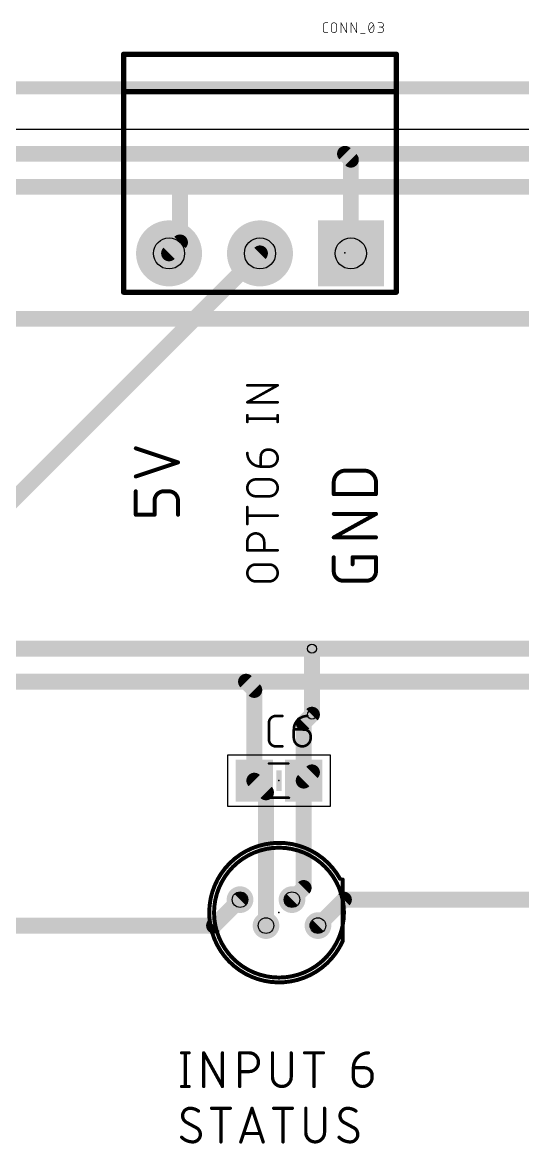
# Model space of a CAD drawing. Extents: x -9 to 239, y 2 to 147.
# Drawn here: x 190.78 to 210.04, y 104.14 to 147.3 of the extents above; entities that cross this region are included whole.
import ezdxf

# ---------------------------------------------------------------- set-up
doc = ezdxf.new("R2010")
doc.units = 0
for name, color, linetype in [('1', 12, 'CONTINUOUS'), ('16', 132, 'CONTINUOUS'), ('17', 110, 'CONTINUOUS'), ('18', 110, 'CONTINUOUS'), ('20', 53, 'CONTINUOUS'), ('21', 40, 'CONTINUOUS'), ('23', 53, 'CONTINUOUS'), ('25', 253, 'CONTINUOUS'), ('27', 253, 'CONTINUOUS'), ('29', 253, 'CONTINUOUS'), ('30', 253, 'CONTINUOUS'), ('31', 253, 'CONTINUOUS'), ('35', 253, 'CONTINUOUS'), ('39', 12, 'CONTINUOUS'), ('44', 253, 'CONTINUOUS'), ('51', 253, 'CONTINUOUS')]:
    doc.layers.add(name, color=color, linetype=linetype)

# ---------------------------------------------------------------- blocks, each defined once
blk = doc.blocks.new('RECT')
blk.add_solid([(-0.5, -0.5), (0.5, -0.5), (-0.5, 0.5), (0.5, 0.5)])
blk = doc.blocks.new('SQUAREP')
blk.add_solid([(-0.5, -0.5), (0.5, -0.5), (-0.5, 0.5), (0.5, 0.5)])
blk = doc.blocks.new('ROUNDP')
at = {"const_width": 0.5}
blk.add_lwpolyline([(0, -0.25, 1), (0, 0.25, 1), (0, -0.25)], format="xyb", dxfattribs=at)
blk = doc.blocks.new('ROUNDV')
at = {"const_width": 0.5}
blk.add_lwpolyline([(0, -0.25, 1), (0, 0.25, 1), (0, -0.25)], format="xyb", dxfattribs=at)

msp = doc.modelspace()

# ---------------------------------------------------------------- linework, layer by layer
at = {"layer": '1', "const_width": 0.6096}
for points in [[(180.34, 140.97), (196.85, 140.97)], [(196.85, 140.97), (212.09, 140.97)], [(196.85, 138.829), (196.85, 140.97)], [(196.428, 138.407), (196.85, 138.829)], [(152.4, 135.89), (214.63, 135.89)], [(185.42, 123.19), (201.93, 123.19)], [(201.93, 123.19), (212.09, 123.19)], [(199.39, 121.92), (182.88, 121.92)], [(210.82, 121.92), (199.39, 121.92)], [(199.39, 121.92), (199.71, 121.6)], [(199.71, 121.6), (199.71, 118.11)], [(201.93, 120.65), (201.61, 120.33)], [(201.61, 120.33), (201.61, 118.11)], [(201.61, 118.11), (201.93, 118.43)], [(200.16, 117.66), (199.71, 118.11)], [(201.61, 118.11), (201.61, 113.98)], [(200.16, 117.66), (200.16, 112.53)], [(201.61, 113.98), (201.16, 113.53)], [(198.16, 112.53), (199.16, 113.53)], [(202.16, 112.53), (203.16, 113.53)], [(203.16, 113.53), (213.13, 113.53)], [(185.65, 112.53), (198.16, 112.53)]]:
    msp.add_lwpolyline(points, dxfattribs=at)
at = {"layer": '1', "const_width": 0.3048}
for points in [[(196.85, 141.1224, 1), (196.85, 140.8176)], [(197.0024, 140.97, 1), (196.6976, 140.97)], [(196.85, 140.8176, 1), (196.85, 141.1224)], [(196.6976, 138.829, 1), (197.0024, 138.829)], [(196.9578, 138.7212, 1), (196.7422, 138.9368)], [(196.3202, 138.5148, 1), (196.5358, 138.2992)], [(201.93, 123.3424, 1), (201.93, 123.0376)], [(201.93, 123.0376, 1), (201.93, 123.3424)], [(199.4978, 122.0278, 1), (199.2822, 121.8122)], [(199.39, 122.0724, 1), (199.39, 121.7676)], [(199.39, 121.7676, 1), (199.39, 122.0724)], [(199.8624, 121.6, 1), (199.5576, 121.6)], [(199.6022, 121.4922, 1), (199.8178, 121.7078)], [(202.0378, 120.5422, 1), (201.8222, 120.7578)], [(201.5022, 120.4378, 1), (201.7178, 120.2222)], [(201.7624, 120.33, 1), (201.4576, 120.33)], [(202.0378, 118.3222, 1), (201.8222, 118.5378)], [(199.8178, 118.2178, 1), (199.6022, 118.0022)], [(199.5576, 118.11, 1), (199.8624, 118.11)], [(201.5022, 118.2178, 1), (201.7178, 118.0022)], [(201.7624, 118.11, 1), (201.4576, 118.11)], [(201.4576, 118.11, 1), (201.7624, 118.11)], [(200.3124, 117.66, 1), (200.0076, 117.66)], [(200.0522, 117.5522, 1), (200.2678, 117.7678)], [(201.4576, 113.98, 1), (201.7624, 113.98)], [(201.7178, 113.8722, 1), (201.5022, 114.0878)], [(199.2678, 113.4222, 1), (199.0522, 113.6378)], [(201.0522, 113.6378, 1), (201.2678, 113.4222)], [(203.16, 113.6824, 1), (203.16, 113.3776)], [(203.2678, 113.4222, 1), (203.0522, 113.6378)], [(198.0522, 112.6378, 1), (198.2678, 112.4222)], [(198.16, 112.3776, 1), (198.16, 112.6824)], [(200.0076, 112.53, 1), (200.3124, 112.53)], [(202.0522, 112.6378, 1), (202.2678, 112.4222)]]:
    msp.add_lwpolyline(points, format="xyb", dxfattribs=at)
at = {"layer": '16'}
for points, const_width in [([(-6.35, 144.78), (236.22, 144.78)], 0.508), ([(186.69, 142.24), (203.2, 142.24)], 0.6096), ([(203.2, 142.24), (218.44, 142.24)], 0.6096), ([(203.2, 142.24), (203.428, 142.012)], 0.6096), ([(203.428, 142.012), (203.428, 138.407)], 0.6096), ([(199.928, 138.407), (189.768, 128.247)], 0.6096), ([(201.93, 123.19), (201.93, 120.65)], 0.6096)]:
    msp.add_lwpolyline(points, dxfattribs=dict(at, const_width=const_width))
at = {"layer": '16', "const_width": 0.3048}
for points in [[(203.3078, 142.3478, 1), (203.0922, 142.1322)], [(203.2, 142.3924, 1), (203.2, 142.0876)], [(203.2, 142.0876, 1), (203.2, 142.3924)], [(203.5804, 142.012, 1), (203.2756, 142.012)], [(203.3202, 141.9042, 1), (203.5358, 142.1198)], [(200.0358, 138.2992, 1), (199.8202, 138.5148)], [(203.2756, 138.407, 1), (203.5804, 138.407)], [(202.0824, 123.19, 1), (201.7776, 123.19)], [(201.7776, 120.65, 1), (202.0824, 120.65)]]:
    msp.add_lwpolyline(points, format="xyb", dxfattribs=at)
at = {"layer": '20'}
msp.add_line((236.2, 143.18), (-7.62, 143.18), dxfattribs=at)
at = {"layer": '21'}
for points, const_width in [([(194.678, 144.636), (194.678, 146.071)], 0.2032), ([(194.678, 146.071), (201.678, 146.071)], 0.2032), ([(201.678, 146.071), (205.178, 146.071)], 0.2032), ([(205.178, 146.071), (205.178, 144.636)], 0.2032), ([(194.678, 136.912), (194.678, 144.636)], 0.2032), ([(194.678, 144.636), (201.678, 144.636)], 0.2032), ([(201.678, 144.636), (205.178, 144.636)], 0.2032), ([(205.178, 144.636), (205.178, 136.912)], 0.2032), ([(201.678, 136.912), (194.678, 136.912)], 0.2032), ([(205.178, 136.912), (201.678, 136.912)], 0.2032), ([(203.11, 111.93), (203.11, 114.305)], 0.1524)]:
    msp.add_lwpolyline(points, dxfattribs=dict(at, const_width=const_width))
for points, const_width in [([(194.7288, 146.071, 1), (194.6272, 146.071)], 0.1016), ([(194.678, 146.1218, 1), (194.678, 146.0202)], 0.1016), ([(201.678, 146.1218, 1), (201.678, 146.0202)], 0.1016), ([(201.678, 146.0202, 1), (201.678, 146.1218)], 0.1016), ([(205.2288, 146.071, 1), (205.1272, 146.071)], 0.1016), ([(205.178, 146.0202, 1), (205.178, 146.1218)], 0.1016), ([(194.7288, 144.636, 1), (194.6272, 144.636)], 0.1016), ([(194.678, 144.6868, 1), (194.678, 144.5852)], 0.1016), ([(194.6272, 144.636, 1), (194.7288, 144.636)], 0.1016), ([(201.678, 144.6868, 1), (201.678, 144.5852)], 0.1016), ([(201.678, 144.5852, 1), (201.678, 144.6868)], 0.1016), ([(205.2288, 144.636, 1), (205.1272, 144.636)], 0.1016), ([(205.1272, 144.636, 1), (205.2288, 144.636)], 0.1016), ([(205.178, 144.5852, 1), (205.178, 144.6868)], 0.1016), ([(194.678, 136.9628, 1), (194.678, 136.8612)], 0.1016), ([(194.6272, 136.912, 1), (194.7288, 136.912)], 0.1016), ([(201.678, 136.9628, 1), (201.678, 136.8612)], 0.1016), ([(201.678, 136.8612, 1), (201.678, 136.9628)], 0.1016), ([(205.1272, 136.912, 1), (205.2288, 136.912)], 0.1016), ([(205.178, 136.8612, 1), (205.178, 136.9628)], 0.1016), ([(203.01, 114.33, 4.2361), (203.11, 111.93)], 0.1524), ([(200.66, 110.53, 1), (200.66, 115.53, 1), (200.66, 110.53)], 0.1524), ([(202.9767, 114.3116, 1), (203.0433, 114.3484)], 0.0762), ([(203.1481, 114.305, 1), (203.0719, 114.305)], 0.0762), ([(203.0719, 111.93, 1), (203.1481, 111.93)], 0.0762), ([(203.1448, 111.9144, 1), (203.0752, 111.9456)], 0.0762)]:
    msp.add_lwpolyline(points, format="xyb", dxfattribs=dict(at, const_width=const_width))
at = {"layer": '23'}
for p in [(203.2, 138.43), (200.66, 118.11), (200.66, 113.03)]:
    msp.add_point(p, dxfattribs=at)
at = {"layer": '25'}
for points, const_width in [([(199.4408, 132.6769), (200.6092, 133.326)], 0.1016), ([(200.6092, 133.326), (199.4408, 133.326)], 0.1016), ([(200.6092, 132.6769), (199.4408, 132.6769)], 0.1016), ([(199.4408, 131.9191), (199.4408, 132.1788)], 0.1016), ([(199.4408, 132.0489), (200.6092, 132.0489)], 0.1016), ([(200.6092, 131.9191), (200.6092, 132.1788)], 0.1016), ([(196.7738, 130.3609), (195.1482, 130.9027)], 0.1524), ([(200.2197, 130.8495), (200.2846, 130.8495)], 0.1016), ([(195.1482, 129.819), (196.7738, 130.3609)], 0.1524), ([(199.9601, 130.2004), (199.9601, 130.5899)], 0.1016), ([(200.2846, 130.2004), (199.9601, 130.2004)], 0.1016), ([(203.2198, 130.044), (203.9422, 130.044)], 0.1524), ([(199.7654, 129.7065), (200.2846, 129.7065)], 0.1016), ([(202.7682, 129.1409), (202.7682, 129.5924)], 0.1524), ([(204.3938, 129.5924), (204.3938, 129.1409)], 0.1524), ([(195.1482, 128.3462), (195.1482, 129.2493)], 0.1524), ([(196.4126, 129.2493), (196.2319, 129.2493)], 0.1524), ([(200.2846, 129.0574), (199.7654, 129.0574)], 0.1016), ([(204.3938, 129.1409), (202.7682, 129.1409)], 0.1524), ([(195.8707, 128.8881), (195.8707, 128.3462)], 0.1524), ([(196.7738, 128.3462), (196.7738, 128.8881)], 0.1524), ([(199.4408, 127.9906), (199.4408, 128.6397)], 0.1016), ([(195.8707, 128.3462), (195.1482, 128.3462)], 0.1524), ([(200.6092, 128.3151), (199.4408, 128.3151)], 0.1016), ([(202.7682, 127.4735), (204.3938, 128.3766)], 0.1524), ([(204.3938, 128.3766), (202.7682, 128.3766)], 0.1524), ([(199.4408, 126.9788), (199.4408, 127.3034)], 0.1016), ([(200.0899, 127.3034), (200.0899, 126.9788)], 0.1016), ([(204.3938, 127.4735), (202.7682, 127.4735)], 0.1524), ([(200.6092, 126.9788), (199.4408, 126.9788)], 0.1016), ([(199.7654, 126.4299), (200.2846, 126.4299)], 0.1016), ([(202.7682, 126.1674), (202.7682, 126.7093)], 0.1524), ([(203.4907, 126.4384), (203.4907, 126.7093)], 0.1524), ([(203.4907, 126.7093), (204.3938, 126.7093)], 0.1524), ([(204.3938, 126.7093), (204.3938, 126.1674)], 0.1524), ([(200.2846, 125.7808), (199.7654, 125.7808)], 0.1016), ([(204.0326, 125.8062), (203.1294, 125.8062)], 0.1524), ([(200.5339, 120.5992), (200.7936, 120.5992)], 0.1016), ([(200.2743, 119.6904), (200.2743, 120.3396)], 0.1016), ([(201.2301, 120.0799), (201.6196, 120.0799)], 0.1016), ([(201.2301, 119.7554), (201.2301, 120.0799)], 0.1016), ([(201.8792, 119.8203), (201.8792, 119.7554)], 0.1016), ([(200.7936, 119.4308), (200.5339, 119.4308)], 0.1016), ([(196.9135, 107.6325), (197.2014, 107.6325)], 0.127), ([(197.0574, 107.6325), (197.0574, 106.3371)], 0.127), ([(197.7644, 106.3371), (197.7644, 107.6325)], 0.127), ([(197.7644, 107.6325), (198.4841, 106.3371)], 0.127), ([(198.4841, 106.3371), (198.4841, 107.6325)], 0.127), ([(199.15, 106.3371), (199.15, 107.6325)], 0.127), ([(199.15, 107.6325), (199.5098, 107.6325)], 0.127), ([(200.4101, 107.6325), (200.4101, 106.6969)], 0.127), ([(201.1297, 106.6969), (201.1297, 107.6325)], 0.127), ([(201.6475, 107.6325), (202.3672, 107.6325)], 0.127), ([(202.0074, 106.3371), (202.0074, 107.6325)], 0.127), ([(203.5251, 107.0568), (203.9569, 107.0568)], 0.127), ([(203.5251, 106.6969), (203.5251, 107.0568)], 0.127), ([(199.5098, 106.9128), (199.15, 106.9128)], 0.127), ([(204.2448, 106.7689), (204.2448, 106.6969)], 0.127), ([(196.9135, 106.3371), (197.2014, 106.3371)], 0.127), ([(198.0656, 105.4989), (198.7853, 105.4989)], 0.127), ([(198.4255, 104.2035), (198.4255, 105.4989)], 0.127), ([(199.1885, 104.2035), (199.6203, 105.4989)], 0.127), ([(199.6203, 105.4989), (200.0521, 104.2035)], 0.127), ([(200.4553, 105.4989), (201.1749, 105.4989)], 0.127), ([(200.8151, 104.2035), (200.8151, 105.4989)], 0.127), ([(201.6928, 105.4989), (201.6928, 104.5633)], 0.127), ([(202.4124, 104.5633), (202.4124, 105.4989)], 0.127), ([(197.4892, 104.7433), (197.0934, 104.9592)], 0.127), ([(203.5487, 104.7433), (203.1528, 104.9592)], 0.127), ([(199.9441, 104.5273), (199.2964, 104.5273)], 0.127)]:
    msp.add_lwpolyline(points, dxfattribs=dict(at, const_width=const_width))
for points, const_width in [([(199.4408, 133.3514, 1), (199.4408, 133.3006)], 0.0508), ([(200.6215, 133.3038, 1), (200.5969, 133.3482)], 0.0508), ([(200.6092, 133.3006, 1), (200.6092, 133.3514)], 0.0508), ([(199.4408, 132.7023, 1), (199.4408, 132.6515)], 0.0508), ([(199.4285, 132.6991, 1), (199.4531, 132.6547)], 0.0508), ([(200.6092, 132.6515, 1), (200.6092, 132.7023)], 0.0508), ([(199.4662, 132.1788, 1), (199.4154, 132.1788)], 0.0508), ([(199.4408, 132.0743, 1), (199.4408, 132.0235)], 0.0508), ([(200.6346, 132.1788, 1), (200.5838, 132.1788)], 0.0508), ([(200.6092, 132.0235, 1), (200.6092, 132.0743)], 0.0508), ([(199.4154, 131.9191, 1), (199.4662, 131.9191)], 0.0508), ([(200.5838, 131.9191, 1), (200.6346, 131.9191)], 0.0508), ([(195.1602, 130.9389, 1), (195.1362, 130.8666)], 0.0762), ([(199.4408, 130.7197, 0.4142), (199.9601, 130.2004)], 0.1016), ([(199.4662, 130.7197, 1), (199.4154, 130.7197)], 0.0508), ([(200.2197, 130.8495, 0.4142), (199.9601, 130.5899)], 0.1016), ([(200.2197, 130.8749, 1), (200.2197, 130.8241)], 0.0508), ([(200.2197, 130.8241, 1), (200.2197, 130.8749)], 0.0508), ([(200.2846, 130.2004, 1), (200.2846, 130.8495)], 0.1016), ([(200.2846, 130.8749, 1), (200.2846, 130.8241)], 0.0508), ([(200.2846, 130.8241, 1), (200.2846, 130.8749)], 0.0508), ([(196.7858, 130.3247, 1), (196.7618, 130.397)], 0.0762), ([(196.7618, 130.3247, 1), (196.7858, 130.397)], 0.0762), ([(199.9855, 130.5899, 1), (199.9347, 130.5899)], 0.0508), ([(199.9347, 130.5899, 1), (199.9855, 130.5899)], 0.0508), ([(199.9601, 130.2258, 1), (199.9601, 130.175)], 0.0508), ([(199.9347, 130.2004, 1), (199.9855, 130.2004)], 0.0508), ([(199.9601, 130.175, 1), (199.9601, 130.2258)], 0.0508), ([(200.2846, 130.2258, 1), (200.2846, 130.175)], 0.0508), ([(200.2846, 130.175, 1), (200.2846, 130.2258)], 0.0508), ([(203.2198, 130.044, 0.4142), (202.7682, 129.5924)], 0.1524), ([(203.2198, 130.0821, 1), (203.2198, 130.0059)], 0.0762), ([(203.2198, 130.0059, 1), (203.2198, 130.0821)], 0.0762), ([(204.3938, 129.5924, 0.4142), (203.9422, 130.044)], 0.1524), ([(203.9422, 130.0821, 1), (203.9422, 130.0059)], 0.0762), ([(203.9422, 130.0059, 1), (203.9422, 130.0821)], 0.0762), ([(195.1362, 129.8552, 1), (195.1602, 129.7829)], 0.0762), ([(199.7654, 129.7065, 1), (199.7654, 129.0574)], 0.1016), ([(199.7654, 129.7319, 1), (199.7654, 129.6811)], 0.0508), ([(199.7654, 129.6811, 1), (199.7654, 129.7319)], 0.0508), ([(200.2846, 129.0574, 1), (200.2846, 129.7065)], 0.1016), ([(200.2846, 129.7319, 1), (200.2846, 129.6811)], 0.0508), ([(200.2846, 129.6811, 1), (200.2846, 129.7319)], 0.0508), ([(202.8063, 129.5924, 1), (202.7301, 129.5924)], 0.0762), ([(202.7301, 129.5924, 1), (202.8063, 129.5924)], 0.0762), ([(204.4319, 129.5924, 1), (204.3557, 129.5924)], 0.0762), ([(204.3557, 129.5924, 1), (204.4319, 129.5924)], 0.0762), ([(195.1863, 129.2493, 1), (195.1101, 129.2493)], 0.0762), ([(196.2319, 129.2493, 0.4142), (195.8707, 128.8881)], 0.1524), ([(196.2319, 129.2874, 1), (196.2319, 129.2112)], 0.0762), ([(196.2319, 129.2112, 1), (196.2319, 129.2874)], 0.0762), ([(196.7738, 128.8881, 0.4142), (196.4126, 129.2493)], 0.1524), ([(196.4126, 129.2874, 1), (196.4126, 129.2112)], 0.0762), ([(196.4126, 129.2112, 1), (196.4126, 129.2874)], 0.0762), ([(199.7654, 129.0828, 1), (199.7654, 129.032)], 0.0508), ([(199.7654, 129.032, 1), (199.7654, 129.0828)], 0.0508), ([(200.2846, 129.0828, 1), (200.2846, 129.032)], 0.0508), ([(200.2846, 129.032, 1), (200.2846, 129.0828)], 0.0508), ([(202.7682, 129.179, 1), (202.7682, 129.1028)], 0.0762), ([(202.7301, 129.1409, 1), (202.8063, 129.1409)], 0.0762), ([(204.3557, 129.1409, 1), (204.4319, 129.1409)], 0.0762), ([(204.3938, 129.1028, 1), (204.3938, 129.179)], 0.0762), ([(195.9088, 128.8881, 1), (195.8326, 128.8881)], 0.0762), ([(195.8326, 128.8881, 1), (195.9088, 128.8881)], 0.0762), ([(196.8119, 128.8881, 1), (196.7357, 128.8881)], 0.0762), ([(196.7357, 128.8881, 1), (196.8119, 128.8881)], 0.0762), ([(199.4662, 128.6397, 1), (199.4154, 128.6397)], 0.0508), ([(195.1482, 128.3843, 1), (195.1482, 128.3081)], 0.0762), ([(195.1101, 128.3462, 1), (195.1863, 128.3462)], 0.0762), ([(195.8326, 128.3462, 1), (195.9088, 128.3462)], 0.0762), ([(195.8707, 128.3081, 1), (195.8707, 128.3843)], 0.0762), ([(196.7357, 128.3462, 1), (196.8119, 128.3462)], 0.0762), ([(199.4408, 128.3405, 1), (199.4408, 128.2897)], 0.0508), ([(200.6092, 128.2897, 1), (200.6092, 128.3405)], 0.0508), ([(202.7682, 128.4147, 1), (202.7682, 128.3385)], 0.0762), ([(204.4123, 128.3433, 1), (204.3753, 128.4099)], 0.0762), ([(204.3938, 128.3385, 1), (204.3938, 128.4147)], 0.0762), ([(199.4154, 127.9906, 1), (199.4662, 127.9906)], 0.0508), ([(200.0899, 127.3034, 1), (199.4408, 127.3034)], 0.1016), ([(199.4662, 127.3034, 1), (199.4154, 127.3034)], 0.0508), ([(199.4154, 127.3034, 1), (199.4662, 127.3034)], 0.0508), ([(200.1153, 127.3034, 1), (200.0645, 127.3034)], 0.0508), ([(200.0645, 127.3034, 1), (200.1153, 127.3034)], 0.0508), ([(202.7682, 127.5116, 1), (202.7682, 127.4354)], 0.0762), ([(202.7497, 127.5068, 1), (202.7867, 127.4402)], 0.0762), ([(204.3938, 127.4354, 1), (204.3938, 127.5116)], 0.0762), ([(199.4408, 127.0042, 1), (199.4408, 126.9534)], 0.0508), ([(199.4154, 126.9788, 1), (199.4662, 126.9788)], 0.0508), ([(200.0645, 126.9788, 1), (200.1153, 126.9788)], 0.0508), ([(200.6092, 126.9534, 1), (200.6092, 127.0042)], 0.0508), ([(199.7654, 126.4299, 1), (199.7654, 125.7808)], 0.1016), ([(199.7654, 126.4553, 1), (199.7654, 126.4045)], 0.0508), ([(199.7654, 126.4045, 1), (199.7654, 126.4553)], 0.0508), ([(200.2846, 125.7808, 1), (200.2846, 126.4299)], 0.1016), ([(200.2846, 126.4553, 1), (200.2846, 126.4045)], 0.0508), ([(200.2846, 126.4045, 1), (200.2846, 126.4553)], 0.0508), ([(202.8063, 126.7093, 1), (202.7301, 126.7093)], 0.0762), ([(203.5288, 126.7093, 1), (203.4526, 126.7093)], 0.0762), ([(203.4907, 126.7474, 1), (203.4907, 126.6712)], 0.0762), ([(203.4526, 126.4384, 1), (203.5288, 126.4384)], 0.0762), ([(204.4319, 126.7093, 1), (204.3557, 126.7093)], 0.0762), ([(204.3938, 126.6712, 1), (204.3938, 126.7474)], 0.0762), ([(202.7682, 126.1674, 0.4142), (203.1294, 125.8062)], 0.1524), ([(202.8063, 126.1674, 1), (202.7301, 126.1674)], 0.0762), ([(202.7301, 126.1674, 1), (202.8063, 126.1674)], 0.0762), ([(204.0326, 125.8062, 0.4142), (204.3938, 126.1674)], 0.1524), ([(204.4319, 126.1674, 1), (204.3557, 126.1674)], 0.0762), ([(204.3557, 126.1674, 1), (204.4319, 126.1674)], 0.0762), ([(199.7654, 125.8062, 1), (199.7654, 125.7554)], 0.0508), ([(199.7654, 125.7554, 1), (199.7654, 125.8062)], 0.0508), ([(200.2846, 125.8062, 1), (200.2846, 125.7554)], 0.0508), ([(200.2846, 125.7554, 1), (200.2846, 125.8062)], 0.0508), ([(203.1294, 125.8443, 1), (203.1294, 125.7681)], 0.0762), ([(203.1294, 125.7681, 1), (203.1294, 125.8443)], 0.0762), ([(204.0326, 125.8443, 1), (204.0326, 125.7681)], 0.0762), ([(204.0326, 125.7681, 1), (204.0326, 125.8443)], 0.0762), ([(200.5339, 120.5992, 0.4142), (200.2743, 120.3396)], 0.1016), ([(200.5339, 120.6246, 1), (200.5339, 120.5738)], 0.0508), ([(200.5339, 120.5738, 1), (200.5339, 120.6246)], 0.0508), ([(200.7936, 120.5738, 1), (200.7936, 120.6246)], 0.0508), ([(201.7494, 120.5992, 0.4142), (201.2301, 120.0799)], 0.1016), ([(201.7494, 120.5738, 1), (201.7494, 120.6246)], 0.0508), ([(200.2997, 120.3396, 1), (200.2489, 120.3396)], 0.0508), ([(200.2489, 120.3396, 1), (200.2997, 120.3396)], 0.0508), ([(201.2301, 120.1053, 1), (201.2301, 120.0545)], 0.0508), ([(201.2555, 120.0799, 1), (201.2047, 120.0799)], 0.0508), ([(201.2047, 120.0799, 1), (201.2555, 120.0799)], 0.0508), ([(201.8792, 119.8203, 0.4142), (201.6196, 120.0799)], 0.1016), ([(201.6196, 120.1053, 1), (201.6196, 120.0545)], 0.0508), ([(201.6196, 120.0545, 1), (201.6196, 120.1053)], 0.0508), ([(200.2743, 119.6904, 0.4142), (200.5339, 119.4308)], 0.1016), ([(200.2997, 119.6904, 1), (200.2489, 119.6904)], 0.0508), ([(200.2489, 119.6904, 1), (200.2997, 119.6904)], 0.0508), ([(201.2301, 119.7554, 1), (201.8792, 119.7554)], 0.1016), ([(201.2555, 119.7554, 1), (201.2047, 119.7554)], 0.0508), ([(201.2047, 119.7554, 1), (201.2555, 119.7554)], 0.0508), ([(201.9046, 119.8203, 1), (201.8538, 119.8203)], 0.0508), ([(201.8538, 119.8203, 1), (201.9046, 119.8203)], 0.0508), ([(201.9046, 119.7554, 1), (201.8538, 119.7554)], 0.0508), ([(201.8538, 119.7554, 1), (201.9046, 119.7554)], 0.0508), ([(200.5339, 119.4562, 1), (200.5339, 119.4054)], 0.0508), ([(200.5339, 119.4054, 1), (200.5339, 119.4562)], 0.0508), ([(200.7936, 119.4054, 1), (200.7936, 119.4562)], 0.0508), ([(196.9135, 107.6643, 1), (196.9135, 107.6008)], 0.0635), ([(197.0892, 107.6325, 1), (197.0257, 107.6325)], 0.0635), ([(197.2014, 107.6008, 1), (197.2014, 107.6643)], 0.0635), ([(197.7961, 107.6325, 1), (197.7326, 107.6325)], 0.0635), ([(197.7922, 107.6479, 1), (197.7366, 107.6171)], 0.0635), ([(198.5158, 107.6325, 1), (198.4523, 107.6325)], 0.0635), ([(199.1817, 107.6325, 1), (199.1182, 107.6325)], 0.0635), ([(199.15, 107.6643, 1), (199.15, 107.6008)], 0.0635), ([(199.5098, 106.9128, 1), (199.5098, 107.6325)], 0.127), ([(199.5098, 107.6643, 1), (199.5098, 107.6008)], 0.0635), ([(199.5098, 107.6008, 1), (199.5098, 107.6643)], 0.0635), ([(200.4418, 107.6325, 1), (200.3783, 107.6325)], 0.0635), ([(201.1615, 107.6325, 1), (201.098, 107.6325)], 0.0635), ([(201.6475, 107.6643, 1), (201.6475, 107.6008)], 0.0635), ([(202.0391, 107.6325, 1), (201.9756, 107.6325)], 0.0635), ([(202.3672, 107.6008, 1), (202.3672, 107.6643)], 0.0635), ([(204.1008, 107.6325, 0.4142), (203.5251, 107.0568)], 0.127), ([(204.1008, 107.6008, 1), (204.1008, 107.6642)], 0.0635), ([(203.5251, 107.0885, 1), (203.5251, 107.025)], 0.0635), ([(203.5569, 107.0568, 1), (203.4934, 107.0568)], 0.0635), ([(203.4934, 107.0568, 1), (203.5569, 107.0568)], 0.0635), ([(204.2448, 106.7689, 0.4142), (203.9569, 107.0568)], 0.127), ([(203.9569, 107.0885, 1), (203.9569, 107.025)], 0.0635), ([(203.9569, 107.025, 1), (203.9569, 107.0885)], 0.0635), ([(199.15, 106.9446, 1), (199.15, 106.8811)], 0.0635), ([(199.5098, 106.9446, 1), (199.5098, 106.8811)], 0.0635), ([(199.5098, 106.8811, 1), (199.5098, 106.9446)], 0.0635), ([(200.4101, 106.6969, 1), (201.1297, 106.6969)], 0.127), ([(200.4418, 106.6969, 1), (200.3783, 106.6969)], 0.0635), ([(200.3783, 106.6969, 1), (200.4418, 106.6969)], 0.0635), ([(201.1615, 106.6969, 1), (201.098, 106.6969)], 0.0635), ([(201.098, 106.6969, 1), (201.1615, 106.6969)], 0.0635), ([(203.5251, 106.6969, 1), (204.2448, 106.6969)], 0.127), ([(203.5569, 106.6969, 1), (203.4934, 106.6969)], 0.0635), ([(203.4934, 106.6969, 1), (203.5569, 106.6969)], 0.0635), ([(204.2765, 106.7689, 1), (204.213, 106.7689)], 0.0635), ([(204.213, 106.7689, 1), (204.2765, 106.7689)], 0.0635), ([(204.2765, 106.6969, 1), (204.213, 106.6969)], 0.0635), ([(204.213, 106.6969, 1), (204.2765, 106.6969)], 0.0635), ([(196.9135, 106.3689, 1), (196.9135, 106.3054)], 0.0635), ([(197.0257, 106.3371, 1), (197.0892, 106.3371)], 0.0635), ([(197.2014, 106.3054, 1), (197.2014, 106.3689)], 0.0635), ([(197.7326, 106.3371, 1), (197.7961, 106.3371)], 0.0635), ([(198.4523, 106.3371, 1), (198.5158, 106.3371)], 0.0635), ([(198.4563, 106.3217, 1), (198.5118, 106.3525)], 0.0635), ([(199.1182, 106.3371, 1), (199.1817, 106.3371)], 0.0635), ([(201.9756, 106.3371, 1), (202.0391, 106.3371)], 0.0635), ([(197.2374, 105.4989, 0.4142), (196.9495, 105.211)], 0.127), ([(197.2373, 105.5307, 1), (197.2374, 105.4672)], 0.0635), ([(197.5612, 105.391, 0.1623), (197.2374, 105.4989)], 0.127), ([(197.2374, 105.4672, 1), (197.2374, 105.5307)], 0.0635), ([(197.5421, 105.3656, 1), (197.5803, 105.4163)], 0.0635), ([(198.0656, 105.5307, 1), (198.0656, 105.4672)], 0.0635), ([(198.4572, 105.4989, 1), (198.3937, 105.4989)], 0.0635), ([(198.7853, 105.4672, 1), (198.7853, 105.5307)], 0.0635), ([(199.6504, 105.5089, 1), (199.5902, 105.4889)], 0.0635), ([(199.6504, 105.4889, 1), (199.5902, 105.5089)], 0.0635), ([(200.4553, 105.5307, 1), (200.4553, 105.4672)], 0.0635), ([(200.8469, 105.4989, 1), (200.7834, 105.4989)], 0.0635), ([(201.1749, 105.4672, 1), (201.1749, 105.5307)], 0.0635), ([(201.7245, 105.4989, 1), (201.661, 105.4989)], 0.0635), ([(202.4442, 105.4989, 1), (202.3807, 105.4989)], 0.0635), ([(203.2968, 105.4989, 0.4142), (203.0089, 105.211)], 0.127), ([(203.6206, 105.391, 0.1623), (203.2968, 105.4989)], 0.127), ([(203.2968, 105.5307, 1), (203.2968, 105.4672)], 0.0635), ([(203.2968, 105.4672, 1), (203.2968, 105.5307)], 0.0635), ([(203.6016, 105.3656, 1), (203.6397, 105.4163)], 0.0635), ([(196.9495, 105.211, 0.2656), (197.0934, 104.9592)], 0.127), ([(196.9812, 105.211, 1), (196.9177, 105.211)], 0.0635), ([(196.9177, 105.211, 1), (196.9812, 105.211)], 0.0635), ([(197.1086, 104.987, 1), (197.0782, 104.9313)], 0.0635), ([(197.0773, 104.9318, 1), (197.1095, 104.9865)], 0.0635), ([(203.0089, 105.211, 0.2656), (203.1528, 104.9592)], 0.127), ([(203.0406, 105.211, 1), (202.9772, 105.211)], 0.0635), ([(202.9772, 105.211, 1), (203.0406, 105.211)], 0.0635), ([(203.168, 104.987, 1), (203.1376, 104.9313)], 0.0635), ([(203.1367, 104.9318, 1), (203.169, 104.9865)], 0.0635), ([(196.9135, 104.3834, 0.2), (197.3453, 104.2035)], 0.127), ([(196.936, 104.4058, 1), (196.891, 104.3611)], 0.0635), ([(197.3453, 104.2035, 0.4142), (197.6332, 104.4914)], 0.127), ([(197.6332, 104.4914, 0.2656), (197.4892, 104.7433)], 0.127), ([(197.5054, 104.7706, 1), (197.4731, 104.7159)], 0.0635), ([(197.474, 104.7154, 1), (197.5044, 104.7711)], 0.0635), ([(197.6649, 104.4914, 1), (197.6014, 104.4914)], 0.0635), ([(197.6014, 104.4914, 1), (197.6649, 104.4914)], 0.0635), ([(199.2964, 104.5591, 1), (199.2964, 104.4956)], 0.0635), ([(199.9441, 104.4956, 1), (199.9441, 104.5591)], 0.0635), ([(201.6928, 104.5633, 1), (202.4124, 104.5633)], 0.127), ([(201.7245, 104.5633, 1), (201.661, 104.5633)], 0.0635), ([(201.661, 104.5633, 1), (201.7245, 104.5633)], 0.0635), ([(202.4442, 104.5633, 1), (202.3807, 104.5633)], 0.0635), ([(202.3807, 104.5633, 1), (202.4442, 104.5633)], 0.0635), ([(202.9729, 104.3834, 0.2), (203.4047, 104.2035)], 0.127), ([(202.9955, 104.4058, 1), (202.9504, 104.3611)], 0.0635), ([(203.4047, 104.2035, 0.4142), (203.6926, 104.4914)], 0.127), ([(203.5648, 104.7706, 1), (203.5325, 104.7159)], 0.0635), ([(203.6926, 104.4914, 0.2656), (203.5487, 104.7433)], 0.127), ([(203.5334, 104.7154, 1), (203.5639, 104.7711)], 0.0635), ([(203.7243, 104.4914, 1), (203.6608, 104.4914)], 0.0635), ([(203.6608, 104.4914, 1), (203.7243, 104.4914)], 0.0635), ([(197.3453, 104.2352, 1), (197.3453, 104.1717)], 0.0635), ([(197.3453, 104.1718, 1), (197.3453, 104.2352)], 0.0635), ([(198.3937, 104.2035, 1), (198.4572, 104.2035)], 0.0635), ([(199.1584, 104.2135, 1), (199.2186, 104.1935)], 0.0635), ([(200.022, 104.1935, 1), (200.0822, 104.2135)], 0.0635), ([(200.7834, 104.2035, 1), (200.8469, 104.2035)], 0.0635), ([(203.4047, 104.2352, 1), (203.4047, 104.1717)], 0.0635), ([(203.4047, 104.1718, 1), (203.4047, 104.2352)], 0.0635)]:
    msp.add_lwpolyline(points, format="xyb", dxfattribs=dict(at, const_width=const_width))
at = {"layer": '27'}
for points, const_width in [([(202.4481, 147.2843, 0.4142), (202.3635, 147.1996)], 0.0254), ([(202.3698, 147.1996, 1), (202.3571, 147.1996)], 0.0127), ([(202.3571, 147.1996, 1), (202.3698, 147.1996)], 0.0127), ([(202.4481, 147.2906, 1), (202.4481, 147.278)], 0.0127), ([(202.4482, 147.278, 1), (202.4481, 147.2906)], 0.0127), ([(202.5328, 147.278, 1), (202.5328, 147.2906)], 0.0127), ([(202.8809, 147.1785, 1), (202.6692, 147.1785)], 0.0254), ([(202.6756, 147.1785, 1), (202.6629, 147.1785)], 0.0127), ([(202.6629, 147.1785, 1), (202.6756, 147.1785)], 0.0127), ([(202.8872, 147.1785, 1), (202.8745, 147.1785)], 0.0127), ([(202.8745, 147.1785, 1), (202.8872, 147.1785)], 0.0127), ([(203.0535, 147.2843, 1), (203.0408, 147.2843)], 0.0127), ([(203.0527, 147.2874, 1), (203.0416, 147.2812)], 0.0127), ([(203.2652, 147.2843, 1), (203.2525, 147.2843)], 0.0127), ([(203.4429, 147.2874, 1), (203.4318, 147.2812)], 0.0127), ([(203.4437, 147.2843, 1), (203.431, 147.2843)], 0.0127), ([(203.6553, 147.2843, 1), (203.6426, 147.2843)], 0.0127), ([(204.1396, 147.2314, 0.1139), (204.1079, 147.0938)], 0.0254), ([(204.2137, 147.2843, 0.3205), (204.1396, 147.2314)], 0.0254), ([(204.1336, 147.2334, 1), (204.1456, 147.2293)], 0.0127), ([(204.1453, 147.2286, 1), (204.1339, 147.2342)], 0.0127), ([(204.2878, 147.2314, 0.3205), (204.2137, 147.2843)], 0.0254), ([(204.2137, 147.2906, 1), (204.2137, 147.278)], 0.0127), ([(204.2137, 147.278, 1), (204.2137, 147.2906)], 0.0127), ([(204.3195, 147.0938, 0.1139), (204.2878, 147.2314)], 0.0254), ([(204.2935, 147.2342, 1), (204.2821, 147.2286)], 0.0127), ([(204.2818, 147.2293, 1), (204.2938, 147.2334)], 0.0127), ([(204.3033, 147.1957, 1), (204.2934, 147.2036)], 0.0127), ([(204.4736, 147.2906, 1), (204.4736, 147.278)], 0.0127), ([(204.6006, 147.115, 1), (204.6006, 147.2843)], 0.0254), ([(204.6006, 147.2906, 1), (204.6006, 147.278)], 0.0127), ([(204.6006, 147.278, 1), (204.6006, 147.2906)], 0.0127), ([(202.3635, 146.988, 0.4142), (202.4481, 146.9033)], 0.0254), ([(202.3698, 146.988, 1), (202.3571, 146.988)], 0.0127), ([(202.3571, 146.988, 1), (202.3698, 146.988)], 0.0127), ([(202.4481, 146.9096, 1), (202.4481, 146.897)], 0.0127), ([(202.4481, 146.897, 1), (202.4481, 146.9096)], 0.0127), ([(202.5328, 146.897, 1), (202.5328, 146.9096)], 0.0127), ([(202.6692, 147.0091, 1), (202.8809, 147.0091)], 0.0254), ([(202.6756, 147.0091, 1), (202.6629, 147.0091)], 0.0127), ([(202.6629, 147.0091, 1), (202.6756, 147.0091)], 0.0127), ([(202.8872, 147.0091, 1), (202.8745, 147.0091)], 0.0127), ([(202.8745, 147.0091, 1), (202.8872, 147.0091)], 0.0127), ([(203.0408, 146.9033, 1), (203.0535, 146.9033)], 0.0127), ([(203.2525, 146.9033, 1), (203.2652, 146.9033)], 0.0127), ([(203.2533, 146.9002, 1), (203.2644, 146.9064)], 0.0127), ([(203.431, 146.9033, 1), (203.4437, 146.9033)], 0.0127), ([(203.6426, 146.9033, 1), (203.6553, 146.9033)], 0.0127), ([(203.6434, 146.9002, 1), (203.6545, 146.9064)], 0.0127), ([(203.7999, 146.8673, 1), (203.7999, 146.8546)], 0.0127), ([(203.9692, 146.8546, 1), (203.9692, 146.8673)], 0.0127), ([(204.1142, 147.0938, 1), (204.1015, 147.0938)], 0.0127), ([(204.1015, 147.0938, 1), (204.1142, 147.0938)], 0.0127), ([(204.1079, 147.0938, 0.1139), (204.1396, 146.9562)], 0.0254), ([(204.1241, 146.9919, 1), (204.134, 146.984)], 0.0127), ([(204.1396, 146.9562, 0.3205), (204.2137, 146.9033)], 0.0254), ([(204.1456, 146.9583, 1), (204.1336, 146.9542)], 0.0127), ([(204.1339, 146.9534, 1), (204.1453, 146.959)], 0.0127), ([(204.2137, 146.9033, 0.3205), (204.2878, 146.9562)], 0.0254), ([(204.2137, 146.9096, 1), (204.2137, 146.897)], 0.0127), ([(204.2137, 146.897, 1), (204.2137, 146.9096)], 0.0127), ([(204.2878, 146.9562, 0.1139), (204.3195, 147.0938)], 0.0254), ([(204.2821, 146.959, 1), (204.2935, 146.9534)], 0.0127), ([(204.2938, 146.9542, 1), (204.2818, 146.9583)], 0.0127), ([(204.3259, 147.0938, 1), (204.3132, 147.0938)], 0.0127), ([(204.3132, 147.0938, 1), (204.3259, 147.0938)], 0.0127), ([(204.4736, 146.9096, 1), (204.4736, 146.897)], 0.0127), ([(204.516, 147.1213, 1), (204.516, 147.1086)], 0.0127), ([(204.5795, 146.9033, 1), (204.5795, 147.115)], 0.0254), ([(204.5795, 147.1213, 1), (204.5795, 147.1086)], 0.0127), ([(204.5795, 146.9096, 1), (204.5795, 146.897)], 0.0127), ([(204.5795, 146.897, 1), (204.5795, 146.9096)], 0.0127), ([(204.6006, 147.1213, 1), (204.6006, 147.1086)], 0.0127), ([(204.6006, 147.1086, 1), (204.6006, 147.1213)], 0.0127)]:
    msp.add_lwpolyline(points, format="xyb", dxfattribs=dict(at, const_width=const_width))
at = {"layer": '27', "const_width": 0.0254}
for points in [[(202.3635, 146.988), (202.3635, 147.1996)], [(202.4481, 147.2843), (202.5328, 147.2843)], [(202.6692, 147.0091), (202.6692, 147.1785)], [(202.8809, 147.1785), (202.8809, 147.0091)], [(203.0472, 146.9033), (203.0472, 147.2843)], [(203.0472, 147.2843), (203.2588, 146.9033)], [(203.2588, 146.9033), (203.2588, 147.2843)], [(203.4373, 146.9033), (203.4373, 147.2843)], [(203.4373, 147.2843), (203.649, 146.9033)], [(203.649, 146.9033), (203.649, 147.2843)], [(204.129, 146.988), (204.2984, 147.1996)], [(204.4736, 147.2843), (204.6006, 147.2843)], [(202.5328, 146.9033), (202.4481, 146.9033)], [(203.7999, 146.861), (203.9692, 146.861)], [(204.4736, 146.9033), (204.5795, 146.9033)], [(204.6006, 147.115), (204.516, 147.115)]]:
    msp.add_lwpolyline(points, dxfattribs=at)
at = {"layer": '39', "const_width": 0.0508}
for points in [[(198.687, 119.093), (202.633, 119.093)], [(198.687, 117.127), (198.687, 119.093)], [(202.633, 119.093), (202.633, 117.127)], [(202.633, 117.127), (198.687, 117.127)]]:
    msp.add_lwpolyline(points, dxfattribs=at)
at = {"layer": '39', "const_width": 0.0254}
for points in [[(198.687, 119.1057, 1), (198.687, 119.0803)], [(198.6997, 119.093, 1), (198.6743, 119.093)], [(202.6457, 119.093, 1), (202.6203, 119.093)], [(202.633, 119.0803, 1), (202.633, 119.1057)], [(198.687, 117.1397, 1), (198.687, 117.1143)], [(198.6743, 117.127, 1), (198.6997, 117.127)], [(202.6203, 117.127, 1), (202.6457, 117.127)], [(202.633, 117.1143, 1), (202.633, 117.1397)]]:
    msp.add_lwpolyline(points, format="xyb", dxfattribs=at)
at = {"layer": '44'}
for centre, radius in [((196.428, 138.407), 0.6), ((199.928, 138.407), 0.6), ((203.428, 138.407), 0.6), ((201.93, 123.19), 0.175), ((201.93, 120.65), 0.175), ((199.16, 113.53), 0.3), ((201.16, 113.53), 0.3), ((200.16, 112.53), 0.3), ((202.16, 112.53), 0.3)]:
    msp.add_circle(centre, radius, dxfattribs=at)
at = {"layer": '51', "const_width": 0.1016}
for points in [[(201.016, 118.77), (200.279, 118.77)], [(201.041, 117.45), (200.279, 117.45)]]:
    msp.add_lwpolyline(points, dxfattribs=at)
at = {"layer": '51', "const_width": 0.0508}
for points in [[(200.279, 118.7954, 1), (200.279, 118.7446)], [(201.016, 118.7446, 1), (201.016, 118.7954)], [(200.279, 117.4754, 1), (200.279, 117.4246)], [(201.041, 117.4246, 1), (201.041, 117.4754)]]:
    msp.add_lwpolyline(points, format="xyb", dxfattribs=at)

# ---------------------------------------------------------------- block references
at = {"layer": '1', "xscale": 1.3, "yscale": 1.5, "rotation": 180}
for p in [(199.71, 118.11), (201.61, 118.11)]:
    msp.add_blockref('RECT', p, dxfattribs=at)
at = {"layer": '17', "xscale": 2.413, "yscale": 2.413, "rotation": 180}
for name, p in [('ROUNDP', (196.428, 138.407)), ('ROUNDP', (196.428, 138.407)), ('ROUNDP', (199.928, 138.407)), ('ROUNDP', (199.928, 138.407)), ('SQUAREP', (203.428, 138.407)), ('SQUAREP', (203.428, 138.407))]:
    msp.add_blockref(name, p, dxfattribs=at)
at = {"layer": '17', "xscale": 0.9, "yscale": 0.9}
for p in [(199.16, 113.53), (199.16, 113.53), (201.16, 113.53), (201.16, 113.53), (200.16, 112.53), (200.16, 112.53), (202.16, 112.53), (202.16, 112.53)]:
    msp.add_blockref('ROUNDP', p, dxfattribs=at)
at = {"layer": '18', "xscale": 0.604, "yscale": 0.604}
for p in [(201.93, 123.19), (201.93, 123.19), (201.93, 120.65), (201.93, 120.65)]:
    msp.add_blockref('ROUNDV', p, dxfattribs=at)
at = {"layer": '29', "rotation": 180}
for name, p, xscale, yscale in [('ROUNDP', (196.428, 138.407), 2.54, 2.54), ('ROUNDP', (199.928, 138.407), 2.54, 2.54), ('SQUAREP', (203.428, 138.407), 2.54, 2.54), ('RECT', (199.71, 118.11), 1.427, 1.627), ('RECT', (201.61, 118.11), 1.427, 1.627)]:
    msp.add_blockref(name, p, dxfattribs=dict(at, xscale=xscale, yscale=yscale))
at = {"layer": '29', "xscale": 1.027, "yscale": 1.027}
for p in [(199.16, 113.53), (201.16, 113.53), (200.16, 112.53), (202.16, 112.53)]:
    msp.add_blockref('ROUNDP', p, dxfattribs=at)
at = {"layer": '30', "xscale": 2.54, "yscale": 2.54, "rotation": 180}
for name, p in [('ROUNDP', (196.428, 138.407)), ('ROUNDP', (199.928, 138.407)), ('SQUAREP', (203.428, 138.407))]:
    msp.add_blockref(name, p, dxfattribs=at)
at = {"layer": '30', "xscale": 1.027, "yscale": 1.027}
for p in [(199.16, 113.53), (201.16, 113.53), (200.16, 112.53), (202.16, 112.53)]:
    msp.add_blockref('ROUNDP', p, dxfattribs=at)
at = {"layer": '31', "xscale": 1.3, "yscale": 1.5, "rotation": 180}
for p in [(199.71, 118.11), (201.61, 118.11)]:
    msp.add_blockref('RECT', p, dxfattribs=at)
at = {"layer": '35', "xscale": 0.2002, "yscale": 0.8002, "rotation": 180}
msp.add_blockref('RECT', (200.66, 118.11), dxfattribs=at)
at = {"layer": '51', "xscale": 0.7501, "yscale": 1.4501, "rotation": 180}
for p in [(199.9293, 118.1089), (201.3772, 118.1089)]:
    msp.add_blockref('RECT', p, dxfattribs=at)

doc.saveas('drawing.dxf')
